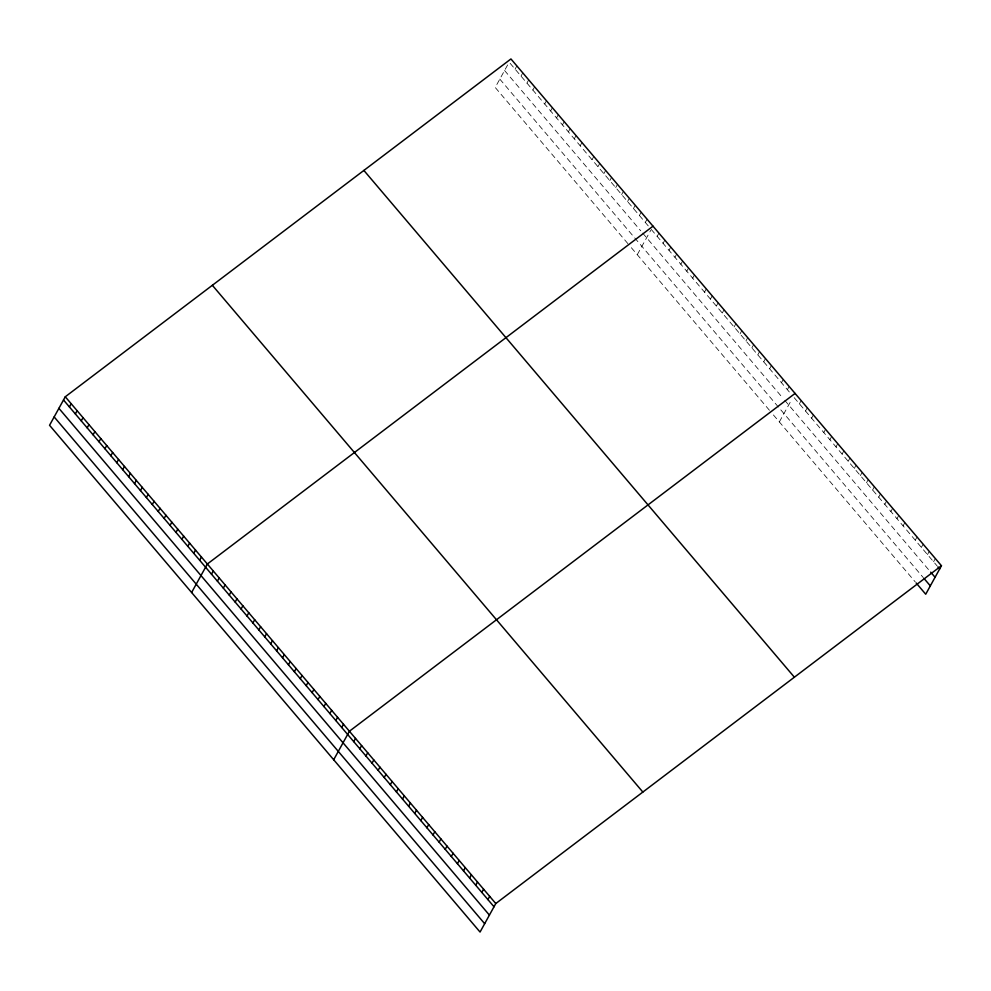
<?xml version="1.0" encoding="UTF-8"?>
<svg xmlns="http://www.w3.org/2000/svg" width="991" height="991" viewBox="0 0 991 991"><rect width="100%" height="100%" fill="white"/><g stroke="black" fill="none" stroke-linecap="round" stroke-linejoin="round"><path stroke-width="0.74" stroke-dasharray="4.96 3.72" d="M507.64 64.948L495.215 87.456L629.384 245.396M515.097 69.135L516.868 65.926M521.018 76.109L522.79 72.888M526.927 83.071L528.711 79.862M532.848 90.045L534.632 86.824M544.691 103.981L546.462 100.76M550.612 110.942L552.383 107.734M556.533 117.917L558.305 114.696M562.442 124.878L564.226 121.67M568.363 131.853L570.147 128.632M574.284 138.814L576.068 135.606M580.206 145.788L581.977 142.568M592.048 159.724L593.82 156.504M597.969 166.686L599.741 163.478M603.878 173.66L605.662 170.44M609.799 180.622L611.583 177.414M615.721 187.596L617.504 184.376M621.642 194.57L623.413 191.35M627.563 201.532L629.335 198.311M633.484 208.506L635.256 205.286M639.406 215.468L641.177 212.247M645.314 222.442L647.098 219.222M637.275 254.687L650.728 230.333M657.157 236.378L658.928 233.158M663.078 243.34L664.85 240.119M668.999 250.314L670.771 247.093M674.921 257.276L676.692 254.055M680.829 264.25L682.613 261.029M686.751 271.212L688.534 267.991M692.672 278.186L694.456 274.965M704.514 292.122L706.286 288.901M710.436 299.084L712.207 295.863M716.357 306.058L718.128 302.837M722.266 313.02L724.049 309.799M734.108 326.956L735.892 323.735M740.029 333.93L741.801 330.709M745.95 340.892L747.722 337.671M751.872 347.866L753.643 344.645M757.793 354.828L759.564 351.619M763.702 361.802L765.486 358.581M769.623 368.763L771.407 365.555M781.465 382.699L783.237 379.491M787.387 389.674L789.158 386.453M779.347 421.931L791.772 399.423M799.403 403.82L801.174 400.599M805.497 410.992L807.281 407.784M811.604 418.177L813.376 414.956M823.794 432.534L825.577 429.314M829.901 439.719L831.672 436.498M835.995 446.891L837.767 443.671M842.09 454.076L843.874 450.855M848.197 461.249L849.968 458.04M854.292 468.433L856.063 465.213M860.386 475.606L862.17 472.397M866.493 482.79L868.265 479.57M872.588 489.975L874.359 486.754M878.683 497.148L880.466 493.927M884.79 504.332L886.561 501.112M890.884 511.505L892.656 508.284M896.979 518.689L898.763 515.469M903.086 525.862L904.857 522.653M915.275 540.219L917.059 537.011M921.382 547.404L923.154 544.183M927.477 554.588L929.248 551.368M933.572 561.761L935.355 558.54M510.154 63.337L649.266 227.088M651.236 229.404L791.326 394.319M794.175 397.664L937.065 565.861M504.568 70.51L640.719 230.779M642.688 233.108L782.779 398.01M784.748 400.339L928.963 570.11M499.823 79.119L923.352 577.679M631.354 247.725L771.456 412.64M773.426 414.956L915.263 581.928"/><path stroke-width="1.49" d="M65.282 396.772L49.55 425.275L480.053 932.048L495.785 903.544L941.45 565.725L510.947 58.952L65.282 396.772L495.785 903.544M69.432 406.954L71.203 403.733M75.353 413.928L77.125 410.708M81.262 420.89L83.046 417.669M87.183 427.864L88.967 424.644M93.104 434.826L94.888 431.605M99.026 441.8L100.797 438.579M104.947 448.762L106.718 445.554M110.868 455.736L112.64 452.515M116.789 462.698L118.561 459.49M122.698 469.672L124.482 466.451M128.619 476.634L130.403 473.425M134.541 483.608L136.324 480.387M140.462 490.57L142.233 487.361M146.383 497.544L148.154 494.323M152.304 504.506L154.076 501.297M158.226 511.48L159.997 508.259M164.134 518.442L165.918 515.233M170.056 525.416L171.839 522.195M175.977 532.378L177.748 529.169M181.898 539.352L183.669 536.131M187.819 546.314L189.591 543.105M193.74 553.288L195.512 550.067M199.649 560.249L201.433 557.041M191.61 592.507L207.354 564.003L653.019 226.183M211.492 574.185L213.276 570.977M217.413 581.16L219.184 577.939M223.334 588.121L225.106 584.913M229.255 595.096L231.027 591.875M235.177 602.07L236.948 598.849M241.086 609.031L242.869 605.811M247.007 616.006L248.791 612.785M252.928 622.967L254.712 619.747M258.849 629.942L260.621 626.721M264.77 636.903L266.542 633.683M270.692 643.877L272.463 640.657M276.613 650.839L278.384 647.618M282.522 657.813L284.306 654.593M288.443 664.775L290.227 661.554M294.364 671.749L296.136 668.529M300.285 678.711L302.057 675.49M306.207 685.685L307.978 682.465M312.128 692.647L313.899 689.426M318.037 699.621L319.82 696.4M323.958 706.583L325.742 703.362M329.879 713.557L331.663 710.336M335.8 720.519L337.572 717.298M341.722 727.493L343.493 724.272M333.682 759.75L349.414 731.234L795.079 393.427M353.737 741.64L355.509 738.419M359.832 748.812L361.616 745.604M365.939 755.997L367.711 752.776M372.034 763.169L373.805 759.961M378.128 770.354L379.912 767.133M384.235 777.539L386.007 774.318M390.33 784.711L392.102 781.49M396.425 791.896L398.209 788.675M402.532 799.068L404.303 795.847M408.626 806.253L410.398 803.032M414.721 813.425L416.505 810.217M420.828 820.61L422.6 817.389M426.923 827.782L428.694 824.574M433.017 834.967L434.801 831.746M439.124 842.152L440.896 838.931M445.219 849.324L446.991 846.103M451.314 856.509L453.098 853.288M457.421 863.681L459.192 860.473M463.515 870.866L465.287 867.645M469.61 878.038L471.394 874.83M475.717 885.223L477.489 882.002M481.812 892.395L483.583 889.187M487.906 899.58L489.69 896.36M941.45 565.725L925.718 594.228L916.13 582.943M937.932 566.889L939.679 568.945M930.71 572.154L935.07 577.282M924.219 578.707L930.326 585.879M363.883 170.427L794.386 677.2M212.359 285.297L642.849 792.057M63.511 399.992L494.014 906.765M58.903 408.329L489.405 915.102M54.158 416.926L484.661 923.699"/></g></svg>
